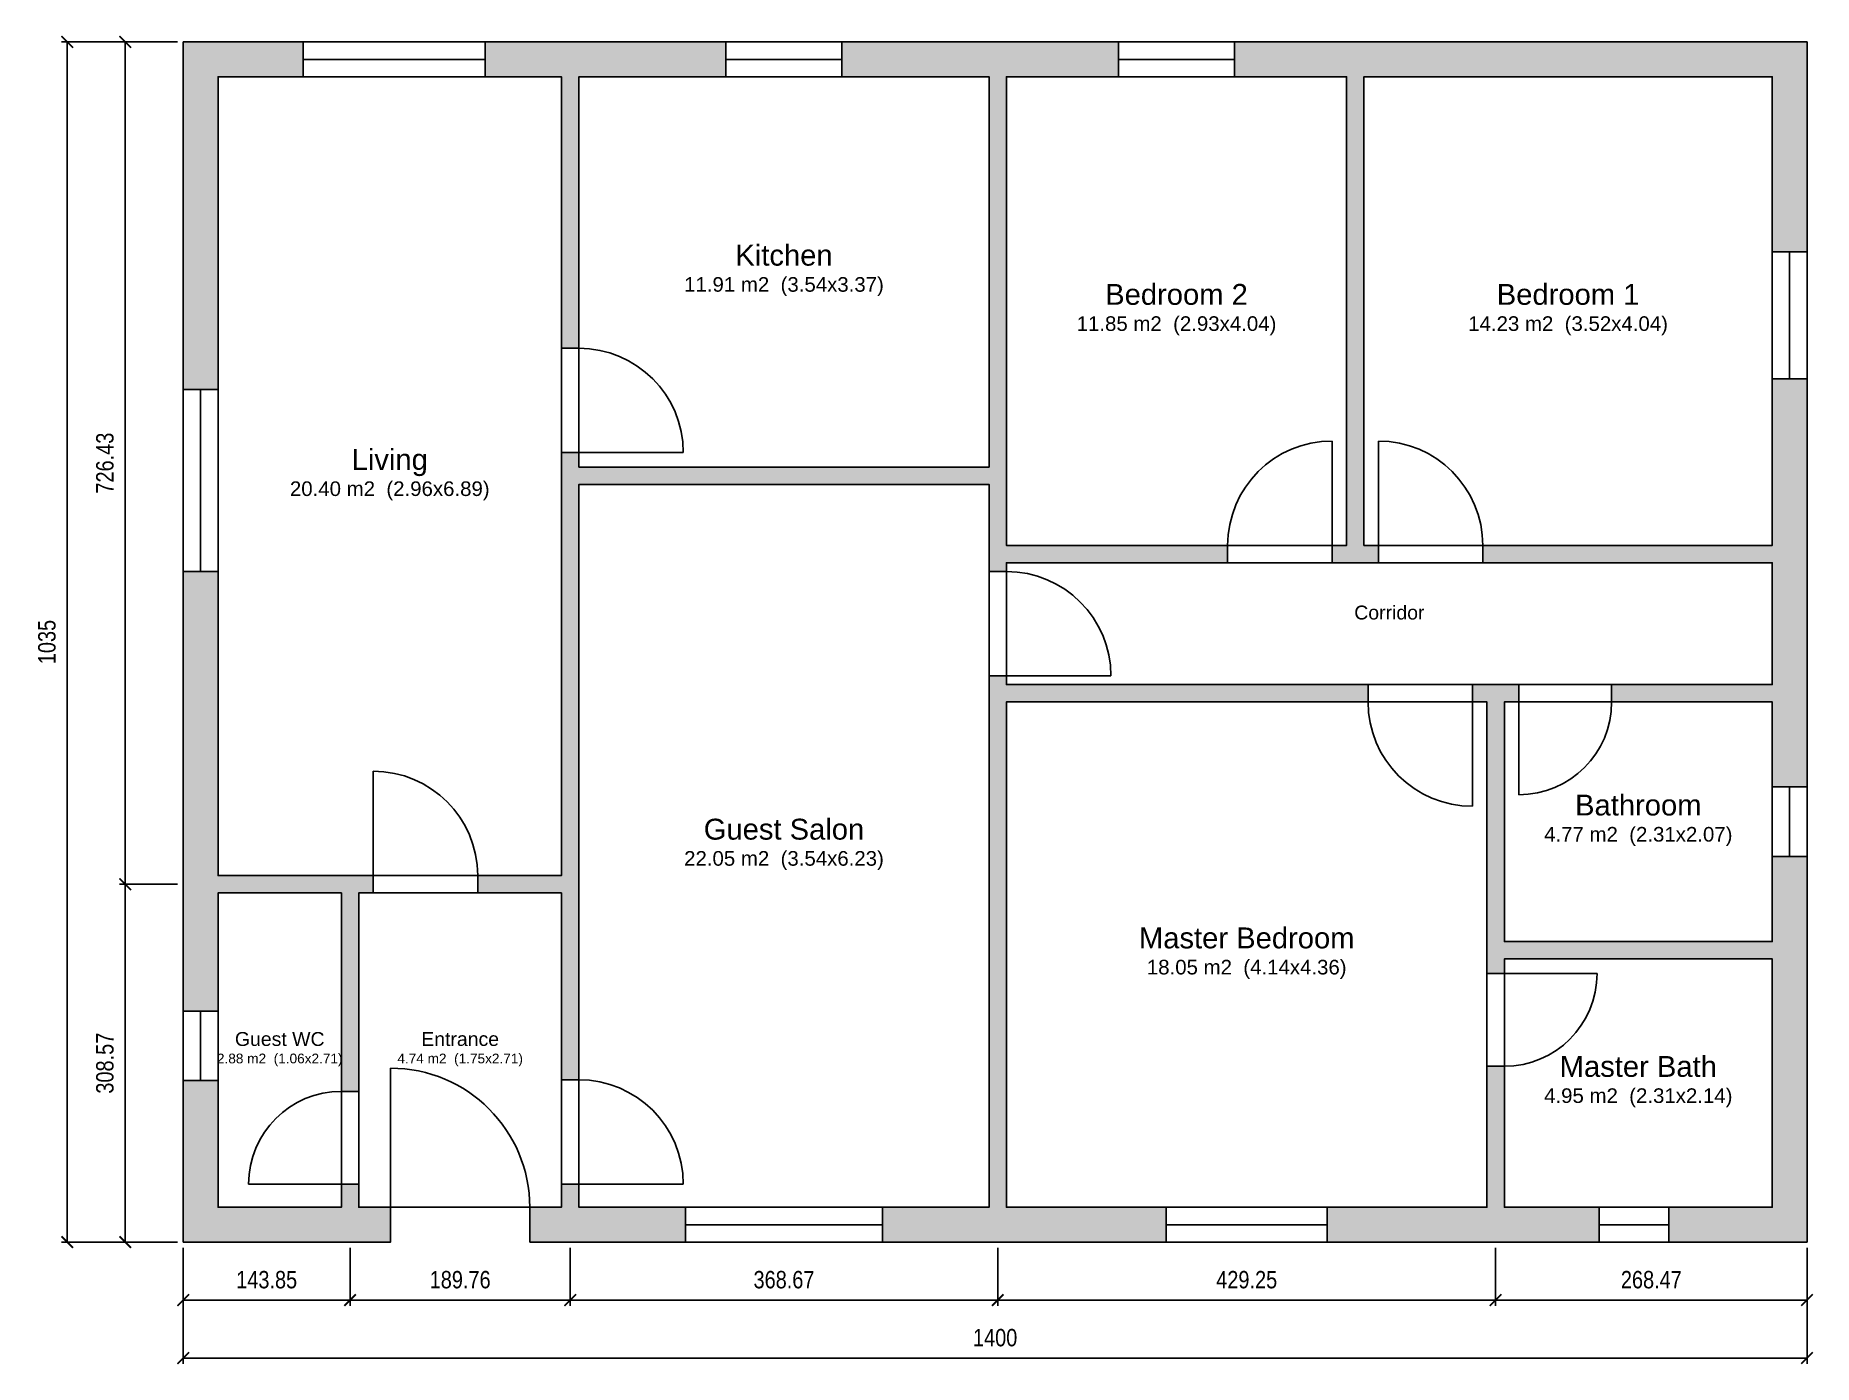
# Model space of a CAD drawing. Header units: metres. Extents: x -1.3 to 14.1, y -1.1 to 10.4.
import ezdxf
from ezdxf.enums import TextEntityAlignment as Align

# ---------------------------------------------------------------- set-up
doc = ezdxf.new("R2010")
doc.units = ezdxf.units.M
for name, color, linetype in [('A-ANNO-DIMS', 1, 'Continuous'), ('A-ANNO-TEXT', 2, 'Continuous'), ('A-AREA', 9, 'Continuous'), ('A-DOOR', 3, 'Continuous'), ('A-GLAZ', 5, 'Continuous'), ('A-WALL', 7, 'Continuous'), ('A-WALL-HATCH', 8, 'Continuous')]:
    doc.layers.add(name, color=color, linetype=linetype)
doc.styles.add('OpenSansCondensed-Light', font='OpenSansCondensed-Light.ttf')
doc.styles.add('PLAN', font='arial.ttf')
doc.dimstyles.new('EZDXF', dxfattribs={"dimtxt": 0.25, "dimasz": 0.175, "dimexe": 0.375, "dimexo": 0.125, "dimgap": 0.1, "dimtad": 1, "dimlfac": 100, "dimzin": 12, "dimdsep": 46, "dimtxsty": 'OpenSansCondensed-Light', "dimblk": 'ARCHTICK', "dimcen": 2.5, "dimazin": 3, "dimtfac": 0.5, "dimtmove": 2, "dimatfit": 3})

# ---------------------------------------------------------------- blocks, each defined once
blk = doc.blocks.new('_ARCHTICK')
at = {"color": 0, "linetype": 'BYBLOCK', "const_width": 0.15}
blk.add_lwpolyline([(-0.5, -0.5), (0.5, 0.5)], dxfattribs=at)

msp = doc.modelspace()

# ---------------------------------------------------------------- hatches: boundary and pattern name
at = {"layer": 'A-WALL-HATCH'}
for points in [[(0, 10.35), (1.03344, 10.35), (1.03344, 10.05), (0.3, 10.05), (0.3, 7.35247), (0, 7.35247)], [(8.06371, 10.35), (8.06371, 10.05), (7.09783, 10.05), (7.09783, 6.00833), (9.0046, 6.00833), (9.0046, 5.85833), (7.09783, 5.85833), (7.09783, 5.78333), (6.94783, 5.78333), (6.94783, 6.53382), (3.41112, 6.53382), (3.41112, 1.4), (3.26112, 1.4), (3.26112, 3.01071), (2.53854, 3.01071), (2.53854, 3.16071), (3.26112, 3.16071), (3.26112, 6.80882), (3.41112, 6.80882), (3.41112, 6.68382), (6.94783, 6.68382), (6.94783, 10.05), (5.67947, 10.05), (5.67947, 10.35)], [(4.67947, 10.35), (4.67947, 10.05), (3.41112, 10.05), (3.41112, 7.70882), (3.26112, 7.70882), (3.26112, 10.05), (2.60267, 10.05), (2.60267, 10.35)], [(14, 10.35), (14, 8.53891), (13.7, 8.53891), (13.7, 10.05), (10.1796, 10.05), (10.1796, 6.00833), (10.3046, 6.00833), (10.3046, 5.85833), (9.9046, 5.85833), (9.9046, 6.00833), (10.0296, 6.00833), (10.0296, 10.05), (9.06371, 10.05), (9.06371, 10.35)], [(14, 3.925), (13.7, 3.925), (13.7, 4.65833), (12.3153, 4.65833), (12.3153, 4.80833), (13.7, 4.80833), (13.7, 5.85833), (11.2046, 5.85833), (11.2046, 6.00833), (13.7, 6.00833), (13.7, 7.44442), (14, 7.44442)], [(0, 5.78324), (0.3, 5.78324), (0.3, 3.16071), (1.63854, 3.16071), (1.63854, 3.01071), (1.51354, 3.01071), (1.51354, 1.3), (1.36354, 1.3), (1.36354, 3.01071), (0.3, 3.01071), (0.3, 1.99286), (0, 1.99286)], [(6.02744, 0), (6.02744, 0.3), (6.94783, 0.3), (6.94783, 4.88333), (7.09783, 4.88333), (7.09783, 4.80833), (10.2153, 4.80833), (10.2153, 4.65833), (7.09783, 4.65833), (7.09783, 0.3), (8.47467, 0.3), (8.47467, 0)], [(14, 0), (12.80765, 0), (12.80765, 0.3), (13.7, 0.3), (13.7, 2.44167), (11.3903, 2.44167), (11.3903, 2.31667), (11.2403, 2.31667), (11.2403, 4.65833), (11.1153, 4.65833), (11.1153, 4.80833), (11.5153, 4.80833), (11.5153, 4.65833), (11.3903, 4.65833), (11.3903, 2.59167), (13.7, 2.59167), (13.7, 3.325), (14, 3.325)], [(0, 1.39286), (0.3, 1.39286), (0.3, 0.3), (1.36354, 0.3), (1.36354, 0.5), (1.51354, 0.5), (1.51354, 0.3), (1.78733, 0.3), (1.78733, 0), (0, 0)], [(9.86346, 0), (9.86346, 0.3), (11.2403, 0.3), (11.2403, 1.51667), (11.3903, 1.51667), (11.3903, 0.3), (12.20765, 0.3), (12.20765, 0)], [(2.98733, 0), (2.98733, 0.3), (3.26112, 0.3), (3.26112, 0.5), (3.41112, 0.5), (3.41112, 0.3), (4.3315, 0.3), (4.3315, 0)]]:
    msp.add_hatch(color=8, dxfattribs=at).paths.add_polyline_path(points)

# ---------------------------------------------------------------- linework, layer by layer
at = {"layer": 'A-AREA'}
for points in [[(0.3, 3.16071), (3.26112, 3.16071), (3.26112, 10.05), (0.3, 10.05)], [(3.41112, 6.68382), (6.94783, 6.68382), (6.94783, 10.05), (3.41112, 10.05)], [(7.09783, 6.00833), (10.0296, 6.00833), (10.0296, 10.05), (7.09783, 10.05)], [(10.1796, 6.00833), (13.7, 6.00833), (13.7, 10.05), (10.1796, 10.05)], [(3.41112, 0.3), (6.94783, 0.3), (6.94783, 6.53382), (3.41112, 6.53382)], [(7.09783, 4.80833), (13.7, 4.80833), (13.7, 5.85833), (7.09783, 5.85833)], [(7.09783, 0.3), (11.2403, 0.3), (11.2403, 4.65833), (7.09783, 4.65833)], [(11.3903, 2.59167), (13.7, 2.59167), (13.7, 4.65833), (11.3903, 4.65833)], [(0.3, 0.3), (1.36354, 0.3), (1.36354, 3.01071), (0.3, 3.01071)], [(1.51354, 0.3), (3.26112, 0.3), (3.26112, 3.01071), (1.51354, 3.01071)], [(11.3903, 0.3), (13.7, 0.3), (13.7, 2.44167), (11.3903, 2.44167)]]:
    msp.add_lwpolyline(points, close=True, dxfattribs=at)
at = {"layer": 'A-DOOR'}
for p, q in [((9.9046, 6.00833), (9.9046, 6.90833)), ((10.3046, 6.00833), (10.3046, 6.90833)), ((3.41112, 6.80882), (4.31112, 6.80882)), ((7.09783, 4.88333), (7.99783, 4.88333)), ((11.1153, 4.65833), (11.1153, 3.75833)), ((11.5153, 4.65833), (11.5153, 3.85833)), ((1.63854, 3.16071), (1.63854, 4.06071)), ((11.3903, 2.31667), (12.1903, 2.31667)), ((1.78733, 0.3), (1.78733, 1.5)), ((1.36354, 0.5), (0.56354, 0.5)), ((3.41112, 0.5), (4.31112, 0.5))]:
    msp.add_line(p, q, dxfattribs=at)
for centre, radius, start, end in [((3.41112, 6.80882), 0.9, 0, 90), ((9.9046, 6.00833), 0.9, 90, 180), ((10.3046, 6.00833), 0.9, 0, 90), ((7.09783, 4.88333), 0.9, 0, 90), ((11.1153, 4.65833), 0.9, 180, -90), ((11.5153, 4.65833), 0.8, -90, 0), ((1.63854, 3.16071), 0.9, 0, 90), ((11.3903, 2.31667), 0.8, -90, 0), ((1.78733, 0.3), 1.2, 0, 90), ((3.41112, 0.5), 0.9, 0, 90), ((1.36354, 0.5), 0.8, 90, 180)]:
    msp.add_arc(centre, radius, start, end, dxfattribs=at)
at = {"layer": 'A-GLAZ'}
for p, q in [((1.03344, 10.2), (2.60267, 10.2)), ((4.67947, 10.2), (5.67947, 10.2)), ((8.06371, 10.2), (9.06371, 10.2)), ((13.85, 7.44442), (13.85, 8.53891)), ((0.15, 5.78324), (0.15, 7.35247)), ((13.85, 3.325), (13.85, 3.925)), ((0.15, 1.39286), (0.15, 1.99286)), ((4.3315, 0.15), (6.02744, 0.15)), ((8.47467, 0.15), (9.86346, 0.15)), ((12.20765, 0.15), (12.80765, 0.15))]:
    msp.add_line(p, q, dxfattribs=at)
for points in [[(1.03344, 10.05), (2.60267, 10.05), (2.60267, 10.35), (1.03344, 10.35)], [(4.67947, 10.05), (5.67947, 10.05), (5.67947, 10.35), (4.67947, 10.35)], [(8.06371, 10.05), (9.06371, 10.05), (9.06371, 10.35), (8.06371, 10.35)], [(13.7, 7.44442), (14, 7.44442), (14, 8.53891), (13.7, 8.53891)], [(0, 5.78324), (0.3, 5.78324), (0.3, 7.35247), (0, 7.35247)], [(13.7, 3.325), (14, 3.325), (14, 3.925), (13.7, 3.925)], [(0, 1.39286), (0.3, 1.39286), (0.3, 1.99286), (0, 1.99286)], [(4.3315, 0), (6.02744, 0), (6.02744, 0.3), (4.3315, 0.3)], [(8.47467, 0), (9.86346, 0), (9.86346, 0.3), (8.47467, 0.3)], [(12.20765, 0), (12.80765, 0), (12.80765, 0.3), (12.20765, 0.3)]]:
    msp.add_lwpolyline(points, close=True, dxfattribs=at)
at = {"layer": 'A-WALL'}
for points in [[(0, 10.35), (1.03344, 10.35), (1.03344, 10.05), (0.3, 10.05), (0.3, 7.35247), (0, 7.35247)], [(8.06371, 10.35), (8.06371, 10.05), (7.09783, 10.05), (7.09783, 6.00833), (9.0046, 6.00833), (9.0046, 5.85833), (7.09783, 5.85833), (7.09783, 5.78333), (6.94783, 5.78333), (6.94783, 6.53382), (3.41112, 6.53382), (3.41112, 1.4), (3.26112, 1.4), (3.26112, 3.01071), (2.53854, 3.01071), (2.53854, 3.16071), (3.26112, 3.16071), (3.26112, 6.80882), (3.41112, 6.80882), (3.41112, 6.68382), (6.94783, 6.68382), (6.94783, 10.05), (5.67947, 10.05), (5.67947, 10.35)], [(4.67947, 10.35), (4.67947, 10.05), (3.41112, 10.05), (3.41112, 7.70882), (3.26112, 7.70882), (3.26112, 10.05), (2.60267, 10.05), (2.60267, 10.35)], [(14, 10.35), (14, 8.53891), (13.7, 8.53891), (13.7, 10.05), (10.1796, 10.05), (10.1796, 6.00833), (10.3046, 6.00833), (10.3046, 5.85833), (9.9046, 5.85833), (9.9046, 6.00833), (10.0296, 6.00833), (10.0296, 10.05), (9.06371, 10.05), (9.06371, 10.35)], [(14, 3.925), (13.7, 3.925), (13.7, 4.65833), (12.3153, 4.65833), (12.3153, 4.80833), (13.7, 4.80833), (13.7, 5.85833), (11.2046, 5.85833), (11.2046, 6.00833), (13.7, 6.00833), (13.7, 7.44442), (14, 7.44442)], [(0, 5.78324), (0.3, 5.78324), (0.3, 3.16071), (1.63854, 3.16071), (1.63854, 3.01071), (1.51354, 3.01071), (1.51354, 1.3), (1.36354, 1.3), (1.36354, 3.01071), (0.3, 3.01071), (0.3, 1.99286), (0, 1.99286)], [(6.02744, 0), (6.02744, 0.3), (6.94783, 0.3), (6.94783, 4.88333), (7.09783, 4.88333), (7.09783, 4.80833), (10.2153, 4.80833), (10.2153, 4.65833), (7.09783, 4.65833), (7.09783, 0.3), (8.47467, 0.3), (8.47467, 0)], [(14, 0), (12.80765, 0), (12.80765, 0.3), (13.7, 0.3), (13.7, 2.44167), (11.3903, 2.44167), (11.3903, 2.31667), (11.2403, 2.31667), (11.2403, 4.65833), (11.1153, 4.65833), (11.1153, 4.80833), (11.5153, 4.80833), (11.5153, 4.65833), (11.3903, 4.65833), (11.3903, 2.59167), (13.7, 2.59167), (13.7, 3.325), (14, 3.325)], [(0, 1.39286), (0.3, 1.39286), (0.3, 0.3), (1.36354, 0.3), (1.36354, 0.5), (1.51354, 0.5), (1.51354, 0.3), (1.78733, 0.3), (1.78733, 0), (0, 0)], [(9.86346, 0), (9.86346, 0.3), (11.2403, 0.3), (11.2403, 1.51667), (11.3903, 1.51667), (11.3903, 0.3), (12.20765, 0.3), (12.20765, 0)], [(2.98733, 0), (2.98733, 0.3), (3.26112, 0.3), (3.26112, 0.5), (3.41112, 0.5), (3.41112, 0.3), (4.3315, 0.3), (4.3315, 0)]]:
    msp.add_lwpolyline(points, close=True, dxfattribs=at)

# ---------------------------------------------------------------- texts
at = {"layer": 'A-ANNO-TEXT', "style": 'PLAN'}
for s, height, p in [('Kitchen', 0.18, (5.17947, 8.51091)), ('11.91 m2  (3.54x3.37)', 0.126, (5.17947, 8.25891)), ('Bedroom 2', 0.18, (8.56371, 8.17317)), ('Bedroom 1', 0.18, (11.9398, 8.17317)), ('11.85 m2  (2.93x4.04)', 0.126, (8.56371, 7.92117)), ('14.23 m2  (3.52x4.04)', 0.126, (11.9398, 7.92117)), ('Living', 0.18, (1.78056, 6.74936)), ('20.40 m2  (2.96x6.89)', 0.126, (1.78056, 6.49736)), ('Corridor', 0.12, (10.39891, 5.42933)), ('Bathroom', 0.18, (12.54515, 3.769)), ('Guest Salon', 0.18, (5.17947, 3.56091)), ('4.77 m2  (2.31x2.07)', 0.126, (12.54515, 3.517)), ('22.05 m2  (3.54x6.23)', 0.126, (5.17947, 3.30891)), ('Master Bedroom', 0.18, (9.16906, 2.62317)), ('18.05 m2  (4.14x4.36)', 0.126, (9.16906, 2.37117)), ('Guest WC', 0.12, (0.83177, 1.75136)), ('Entrance', 0.12, (2.38733, 1.75136)), ('2.88 m2  (1.06x2.71)', 0.084, (0.83177, 1.58336)), ('4.74 m2  (1.75x2.71)', 0.084, (2.38733, 1.58336)), ('Master Bath', 0.18, (12.54515, 1.51483)), ('4.95 m2  (2.31x2.14)', 0.126, (12.54515, 1.26283))]:
    msp.add_text(s, height=height, dxfattribs=at).set_placement(p, align=Align.MIDDLE_CENTER)

# ---------------------------------------------------------------- dimensions: what is measured, and where the dimension line sits
at = {"layer": 'A-ANNO-DIMS'}
for base, p1, p2 in [((-1, 0), (0, 0), (0, 10.35)), ((-0.5, 3.08571), (0, 3.08571), (0, 10.35)), ((-0.5, 0), (0, 0), (0, 3.08571))]:
    msp.add_linear_dim(base=base, p1=p1, p2=p2, angle=90, dimstyle='EZDXF', override={"dimtxt": 0.15, "dimasz": 0.1, "dimexe": 0.05, "dimexo": 0.05, "dimdec": 2}, dxfattribs=at).render()
for base, p1, p2 in [((0, -1), (0, 0), (14, 0)), ((0, -0.5), (0, 0), (1.43854, 0)), ((1.43854, -0.5), (1.43854, 0), (3.33612, 0)), ((3.33612, -0.5), (3.33612, 0), (7.02283, 0)), ((7.02283, -0.5), (7.02283, 0), (11.3153, 0)), ((11.3153, -0.5), (11.3153, 0), (14, 0))]:
    msp.add_linear_dim(base=base, p1=p1, p2=p2, dimstyle='EZDXF', override={"dimtxt": 0.15, "dimasz": 0.1, "dimexe": 0.05, "dimexo": 0.05, "dimdec": 2}, dxfattribs=at).render()

doc.saveas('drawing.dxf')
